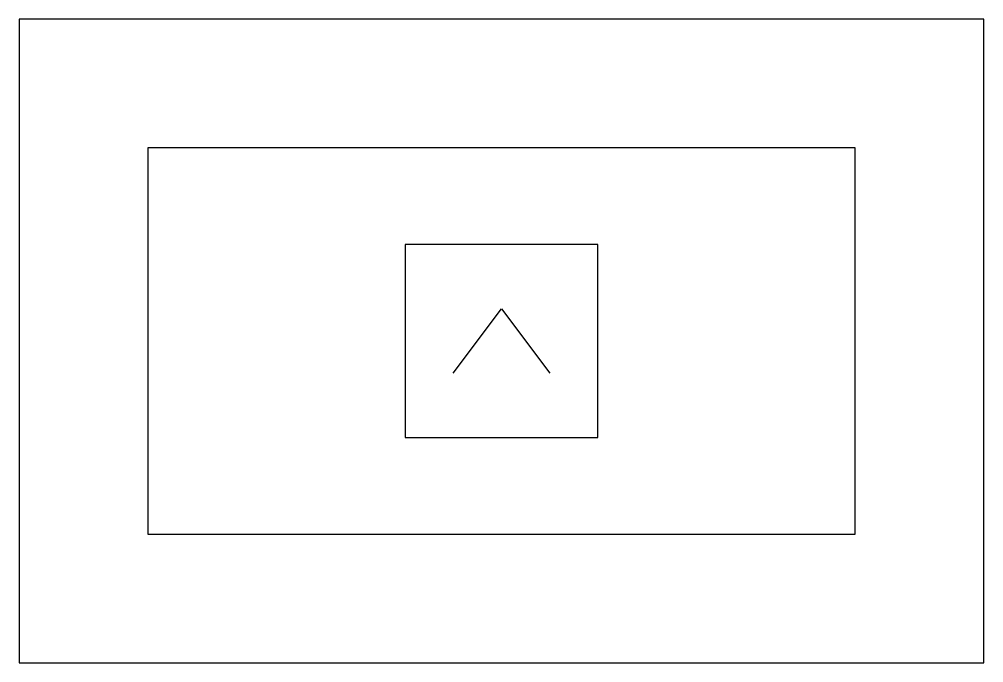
# Model space of a CAD drawing. Header units: millimetres. Extents: x 0 to 60, y 0 to 40.
import ezdxf

# ---------------------------------------------------------------- set-up
doc = ezdxf.new("R2010")
doc.units = ezdxf.units.MM
for name, color, linetype in [('ENGRAVE', 7, 'Continuous'), ('OUTLINE', 7, 'Continuous'), ('POCKET', 7, 'Continuous')]:
    doc.layers.add(name, color=color, linetype=linetype)

msp = doc.modelspace()

# ---------------------------------------------------------------- linework, layer by layer
at = {"layer": 'ENGRAVE'}
msp.add_lwpolyline([(27, 18), (30, 22), (33, 18)], dxfattribs=at)
at = {"layer": 'OUTLINE'}
msp.add_lwpolyline([(0, 0), (60, 0), (60, 40), (0, 40)], close=True, dxfattribs=at)
at = {"layer": 'POCKET'}
for points in [[(8, 8), (52, 8), (52, 32), (8, 32)], [(24, 14), (36, 14), (36, 26), (24, 26)]]:
    msp.add_lwpolyline(points, close=True, dxfattribs=at)

doc.saveas('drawing.dxf')
